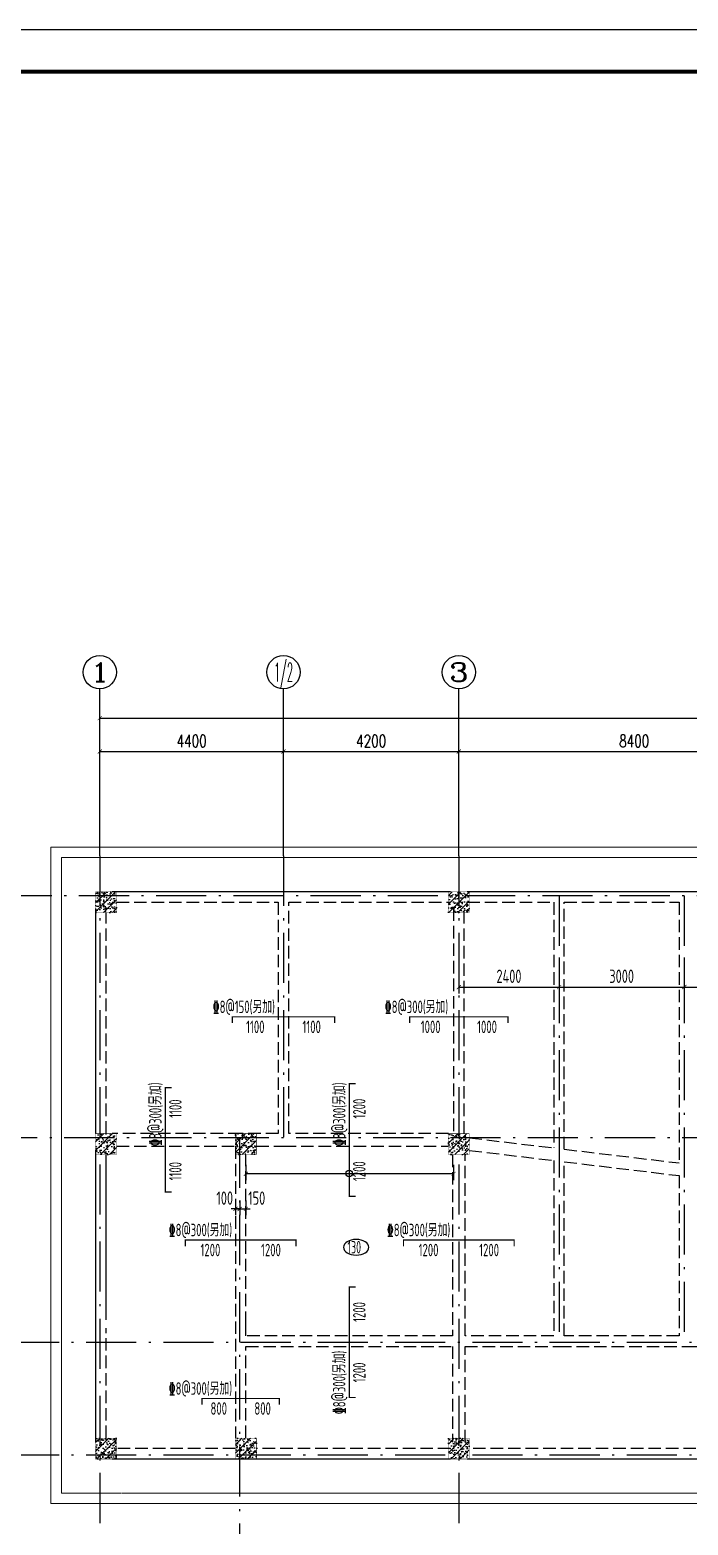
# Model space of a CAD drawing. Extents: x 169490 to 7584583, y -2399407 to 1374371.
# Drawn here: x 606323 to 622086, y 587249 to 623097 of the extents above; entities that cross this region are included whole.
import ezdxf
from ezdxf.enums import TextEntityAlignment as Align

# ---------------------------------------------------------------- set-up
doc = ezdxf.new("R2010")
doc.units = 0
doc.header["$LTSCALE"] = 100
for name, pattern in [('D3轴线点划线', [18.5, 12, -3, 0.5, -3]), ('DASH', [0.35, 0.25, -0.1]), ('H3普通虚线', [4.2, 3, -1.2])]:
    doc.linetypes.add(name, pattern=pattern)
doc.layers.get('0').update_dxf_attribs({"linetype": 'CONTINUOUS'})
doc.layers.get('DEFPOINTS').update_dxf_attribs({"linetype": 'CONTINUOUS'})
for name, color, linetype in [('AXIS', 3, 'CONTINUOUS'), ('AXIS_TEXT', 4, 'CONTINUOUS'), ('C-AXIS(轴号)', 3, 'CONTINUOUS'), ('C-AXIS-T(字)', 7, 'CONTINUOUS'), ('C-DOTE', 8, 'D3轴线点划线'), ('FSK_FREIN', 2, 'CONTINUOUS'), ('FSK_FTEXT', 4, 'CONTINUOUS'), ('S-BEAM-LINE1', 4, 'CONTINUOUS'), ('S-BEAM-LINE2', 4, 'H3普通虚线'), ('S-COLU-HATCH', 251, 'CONTINUOUS'), ('S-SLAB-DIM', 92, 'CONTINUOUS'), ('图框', 140, 'CONTINUOUS'), ('板厚度', 2, 'CONTINUOUS')]:
    doc.layers.add(name, color=color, linetype=linetype)
doc.layers.add('S-COLU-LINE1', color=6, linetype='CONTINUOUS', lineweight=18)
doc.layers.add('平面-看线', color=45, linetype='CONTINUOUS', lineweight=15)
doc.styles.add('_TCH_AXIS', font='COMPLEX', dxfattribs={"bigfont": 'GBCBIG'})
doc.styles.add('_TCH_DIM_T3', font='SIMPLEX.shx', dxfattribs={"width": 0.705882, "bigfont": 'GBCBIG.shx'})
doc.styles.add('BW_Rein', font='Tssdeng.shx', dxfattribs={"width": 0.7, "bigfont": 'hztxt.shx'})
doc.styles.add('COMPLEX', font='COMPLEX')
doc.styles.add('TSSD_Bold', font='tssdeng2.shx', dxfattribs={"width": 0.7, "bigfont": 'china.shx'})
doc.styles.add('TSSD_Dimension', font='Tssdeng.shx', dxfattribs={"width": 0.7, "bigfont": 'tssdchn.shx'})
doc.dimstyles.new('_TCH_ARCH&&100', dxfattribs={"dimtxt": 297.5, "dimasz": 100, "dimexe": 250, "dimexo": 300, "dimgap": 100, "dimtad": 1, "dimdec": 0, "dimzin": 0, "dimdsep": 46, "dimtxsty": '_TCH_DIM_T3', "dimblk": 'ARCHTICK', "dimcen": 0.09, "dimclrt": 7, "dimazin": 2, "dimtfac": 1, "dimtdec": 0, "dimtix": 1, "dimtmove": 2, "dimatfit": 3, "dimfxl": 1, "dimtolj": 1, "dimtzin": 0, "dimarcsym": 0})
doc.dimstyles.new('TSSD_100_100$0', dxfattribs={"dimtxt": 320, "dimasz": 100, "dimexe": 150, "dimexo": 150, "dimgap": 100, "dimtad": 1, "dimdec": 0, "dimzin": 0, "dimdsep": 46, "dimtxsty": 'TSSD_Dimension', "dimblk": 'ARCHTICK', "dimcen": 0, "dimclrt": 7, "dimadec": 1, "dimazin": 0, "dimtfac": 1, "dimtdec": 0, "dimtix": 1, "dimtmove": 2, "dimatfit": 3, "dimldrblk": '_TSDBK', "dimfxl": 1, "dimtolj": 1, "dimtzin": 0, "dimarcsym": 0})
pattern_1 = [(50, (-2e-06, 1e-05), (215.178055, -18.82564), [22.5, -247.5]), (355, (-2e-06, 1e-05), (-41.6254, 225.65764), [18, -198]), (100.4514, (17.93, -1.57), (173.552815, 206.831863), [19.122057, -210.342634]), (46.1842, (-2e-06, 60), (320.172315, -49.655704), [33.75, -371.25]), (96.6356, (26.68, 55.86), (280.39881, 292.23536), [28.68309, -315.5139]), (351.1842, (-2e-06, 60), (280.39858, 292.23558), [27, -297]), (21, (30, 45), (179.072116, -120.785667), [22.5, -247.5]), (326, (30, 45), (72.9946, 217.545014), [18, -198]), (71.4514, (44.92, 34.93), (252.06679, 96.75915), [19.122057, -210.342634]), (37.5, (-2e-06, 1e-05), (3.6479566, 99.868156), [0, -195.6, 0, -201, 0, -198.75]), (7.5, (-2e-06, 1e-05), (78.920861, 118.323514), [0, -114.6, 0, -191.1, 0, -75.75]), (327.5, (-66.9, 1e-05), (160.146731, -6.7664615), [0, -75, 0, -234, 0, -310.5]), (317.5, (-96.9, 1e-05), (174.95585, 30.031495), [0, -97.5, 0, -155.4, 0, -220.5]), (45, (-2e-06, 1e-05), (-106.066017, 106.066017), [])]

# ---------------------------------------------------------------- blocks, each defined once
blk = doc.blocks.new('_ARCHTICK')
at = {"const_width": 0.15}
blk.add_lwpolyline([(-0.5, -0.5), (0.5, 0.5)], dxfattribs=at)
blk = doc.blocks.new('*D1430')
at = {"layer": 'AXIS', "color": 0, "lineweight": -2, "transparency": 16777216}
for p, q in [((607996, 603598), (607996, 606848)), ((607996, 606598), (679896, 606598)), ((679896, 603598), (679896, 606848))]:
    blk.add_line(p, q, dxfattribs=at)
at = {"layer": 'DEFPOINTS', "color": 0, "transparency": 16777216}
for p in [(679896, 606598), (607996, 603298), (679896, 603298)]:
    blk.add_point(p, dxfattribs=at)
at = {"layer": 'AXIS', "color": 0, "lineweight": -2, "transparency": 16777216, "xscale": 100, "yscale": 100, "zscale": 100, "rotation": 180}
blk.add_blockref('_ARCHTICK', (607996, 606598), dxfattribs=at)
at = {"layer": 'AXIS', "color": 0, "lineweight": -2, "transparency": 16777216, "xscale": 100, "yscale": 100, "zscale": 100}
blk.add_blockref('_ARCHTICK', (679896, 606598), dxfattribs=at)
at = {"layer": 'AXIS', "color": 7, "transparency": 16777216, "insert": (643946, 606847), "char_height": 297.5, "attachment_point": 5, "style": '_TCH_DIM_T3'}
blk.add_mtext('\\A1;71900', dxfattribs=at)
blk = doc.blocks.new('*D1431')
at = {"layer": 'AXIS', "color": 0, "lineweight": -2, "transparency": 16777216}
for p, q in [((607996, 603598), (607996, 606048)), ((612396, 603598), (612396, 606048)), ((607996, 605798), (612396, 605798))]:
    blk.add_line(p, q, dxfattribs=at)
at = {"layer": 'DEFPOINTS', "color": 0, "transparency": 16777216}
for p in [(612396, 605798), (607996, 603298), (612396, 603298)]:
    blk.add_point(p, dxfattribs=at)
at = {"layer": 'AXIS', "color": 0, "lineweight": -2, "transparency": 16777216, "xscale": 100, "yscale": 100, "zscale": 100, "rotation": 180}
blk.add_blockref('_ARCHTICK', (607996, 605798), dxfattribs=at)
at = {"layer": 'AXIS', "color": 0, "lineweight": -2, "transparency": 16777216, "xscale": 100, "yscale": 100, "zscale": 100}
blk.add_blockref('_ARCHTICK', (612396, 605798), dxfattribs=at)
at = {"layer": 'AXIS', "color": 7, "transparency": 16777216, "insert": (610196, 606047), "char_height": 297.5, "attachment_point": 5, "style": '_TCH_DIM_T3'}
blk.add_mtext('\\A1;4400', dxfattribs=at)
blk = doc.blocks.new('*D1432')
at = {"layer": 'AXIS', "color": 0, "lineweight": -2, "transparency": 16777216}
for p, q in [((612396, 603598), (612396, 606048)), ((616596, 603598), (616596, 606048)), ((612396, 605798), (616596, 605798))]:
    blk.add_line(p, q, dxfattribs=at)
at = {"layer": 'DEFPOINTS', "color": 0, "transparency": 16777216}
for p in [(616596, 605798), (612396, 603298), (616596, 603298)]:
    blk.add_point(p, dxfattribs=at)
at = {"layer": 'AXIS', "color": 0, "lineweight": -2, "transparency": 16777216, "xscale": 100, "yscale": 100, "zscale": 100, "rotation": 180}
blk.add_blockref('_ARCHTICK', (612396, 605798), dxfattribs=at)
at = {"layer": 'AXIS', "color": 0, "lineweight": -2, "transparency": 16777216, "xscale": 100, "yscale": 100, "zscale": 100}
blk.add_blockref('_ARCHTICK', (616596, 605798), dxfattribs=at)
at = {"layer": 'AXIS', "color": 7, "transparency": 16777216, "insert": (614496, 606047), "char_height": 297.5, "attachment_point": 5, "style": '_TCH_DIM_T3'}
blk.add_mtext('\\A1;4200', dxfattribs=at)
blk = doc.blocks.new('*D1433')
at = {"layer": 'AXIS', "color": 0, "lineweight": -2, "transparency": 16777216}
for p, q in [((616596, 603598), (616596, 606048)), ((624996, 603598), (624996, 606048)), ((616596, 605798), (624996, 605798))]:
    blk.add_line(p, q, dxfattribs=at)
at = {"layer": 'DEFPOINTS', "color": 0, "transparency": 16777216}
for p in [(624996, 605798), (616596, 603298), (624996, 603298)]:
    blk.add_point(p, dxfattribs=at)
at = {"layer": 'AXIS', "color": 0, "lineweight": -2, "transparency": 16777216, "xscale": 100, "yscale": 100, "zscale": 100, "rotation": 180}
blk.add_blockref('_ARCHTICK', (616596, 605798), dxfattribs=at)
at = {"layer": 'AXIS', "color": 0, "lineweight": -2, "transparency": 16777216, "xscale": 100, "yscale": 100, "zscale": 100}
blk.add_blockref('_ARCHTICK', (624996, 605798), dxfattribs=at)
at = {"layer": 'AXIS', "color": 7, "transparency": 16777216, "insert": (620796, 606047), "char_height": 297.5, "attachment_point": 5, "style": '_TCH_DIM_T3'}
blk.add_mtext('\\A1;8400', dxfattribs=at)
blk = doc.blocks.new('_AXISO')
blk.add_circle((0, 0), 0.5)
at = {"layer": 'AXIS_TEXT', "style": 'COMPLEX', "width": 1.041667}
blk.add_attdef('A', text='', height=0.56, dxfattribs=at).set_placement((-0.25, -0.28), (0.25, -0.28), align=Align.FIT)
blk = doc.blocks.new('*D1457')
at = {"layer": 'DEFPOINTS', "color": 0, "transparency": 16777216}
for p in [(611496, 596034), (616471, 596034), (611496, 595671)]:
    blk.add_point(p, dxfattribs=at)
at = {"layer": 'FSK_FREIN', "color": 0, "lineweight": -2, "transparency": 16777216}
for p, q in [((611496, 595884), (611496, 595521)), ((616471, 595884), (616471, 595521)), ((616471, 595671), (611496, 595671))]:
    blk.add_line(p, q, dxfattribs=at)
at = {"layer": 'FSK_FREIN', "color": 0, "lineweight": -2, "transparency": 16777216, "xscale": 100, "yscale": 100, "zscale": 100, "rotation": 180}
blk.add_blockref('_ARCHTICK', (611496, 595671), dxfattribs=at)
at = {"layer": 'FSK_FREIN', "color": 0, "lineweight": -2, "transparency": 16777216, "xscale": 100, "yscale": 100, "zscale": 100}
blk.add_blockref('_ARCHTICK', (616471, 595671), dxfattribs=at)
blk = doc.blocks.new('_TSDBK')
blk.add_line((-1, 0), (0, 0))
at = {"const_width": 0.5}
blk.add_lwpolyline([(-0.7, -0.7), (0.7, 0.7)], dxfattribs=at)
blk = doc.blocks.new('*D1458')
at = {"layer": 'DEFPOINTS', "color": 0, "ltscale": 10, "transparency": 16777216}
for p in [(611346, 595183), (611496, 595183), (611496, 594829)]:
    blk.add_point(p, dxfattribs=at)
at = {"layer": 'S-SLAB-DIM', "color": 0, "lineweight": -2, "ltscale": 10, "transparency": 16777216}
for p, q in [((611346, 594829), (611246, 594829)), ((611346, 595033), (611346, 594679)), ((611346, 594829), (611496, 594829)), ((611496, 595033), (611496, 594679)), ((611496, 594829), (611596, 594829))]:
    blk.add_line(p, q, dxfattribs=at)
at = {"layer": 'S-SLAB-DIM', "color": 0, "lineweight": -2, "ltscale": 10, "transparency": 16777216, "xscale": 100, "yscale": 100, "zscale": 100}
blk.add_blockref('_ARCHTICK', (611346, 594829), dxfattribs=at)
at = {"layer": 'S-SLAB-DIM', "color": 0, "lineweight": -2, "ltscale": 10, "transparency": 16777216, "xscale": 100, "yscale": 100, "zscale": 100, "rotation": 180}
blk.add_blockref('_ARCHTICK', (611496, 594829), dxfattribs=at)
at = {"layer": 'S-SLAB-DIM', "color": 7, "ltscale": 10, "transparency": 16777216, "insert": (611754, 595089), "char_height": 320, "attachment_point": 5, "style": 'TSSD_Dimension'}
blk.add_mtext('\\A1;150', dxfattribs=at)
blk = doc.blocks.new('*D1459')
at = {"layer": 'DEFPOINTS', "color": 0, "ltscale": 10, "transparency": 16777216}
for p in [(611246, 595183), (611346, 595183), (611346, 594829)]:
    blk.add_point(p, dxfattribs=at)
at = {"layer": 'S-SLAB-DIM', "color": 0, "lineweight": -2, "ltscale": 10, "transparency": 16777216}
for p, q in [((611246, 594829), (611146, 594829)), ((611246, 595033), (611246, 594679)), ((611246, 594829), (611346, 594829)), ((611346, 595033), (611346, 594679)), ((611346, 594829), (611446, 594829))]:
    blk.add_line(p, q, dxfattribs=at)
at = {"layer": 'S-SLAB-DIM', "color": 0, "lineweight": -2, "ltscale": 10, "transparency": 16777216, "xscale": 100, "yscale": 100, "zscale": 100}
blk.add_blockref('_ARCHTICK', (611246, 594829), dxfattribs=at)
at = {"layer": 'S-SLAB-DIM', "color": 0, "lineweight": -2, "ltscale": 10, "transparency": 16777216, "xscale": 100, "yscale": 100, "zscale": 100, "rotation": 180}
blk.add_blockref('_ARCHTICK', (611346, 594829), dxfattribs=at)
at = {"layer": 'S-SLAB-DIM', "color": 7, "ltscale": 10, "transparency": 16777216, "insert": (610988, 595089), "char_height": 320, "attachment_point": 5, "style": 'TSSD_Dimension'}
blk.add_mtext('\\A1;100', dxfattribs=at)
blk = doc.blocks.new('*D1474')
at = {"layer": 'DEFPOINTS', "color": 0, "ltscale": 10, "transparency": 16777216}
for p in [(621996, 601005), (624996, 601005), (624996, 600148)]:
    blk.add_point(p, dxfattribs=at)
at = {"layer": 'S-SLAB-DIM', "color": 0, "lineweight": -2, "ltscale": 10, "transparency": 16777216}
for p, q in [((621996, 600855), (621996, 599998)), ((624996, 600855), (624996, 599998)), ((621996, 600148), (624996, 600148))]:
    blk.add_line(p, q, dxfattribs=at)
at = {"layer": 'S-SLAB-DIM', "color": 0, "lineweight": -2, "ltscale": 10, "transparency": 16777216, "xscale": 100, "yscale": 100, "zscale": 100, "rotation": 180}
blk.add_blockref('_ARCHTICK', (621996, 600148), dxfattribs=at)
at = {"layer": 'S-SLAB-DIM', "color": 0, "lineweight": -2, "ltscale": 10, "transparency": 16777216, "xscale": 100, "yscale": 100, "zscale": 100}
blk.add_blockref('_ARCHTICK', (624996, 600148), dxfattribs=at)
at = {"layer": 'S-SLAB-DIM', "color": 7, "ltscale": 10, "transparency": 16777216, "insert": (623496, 600408), "char_height": 320, "attachment_point": 5, "style": 'TSSD_Dimension'}
blk.add_mtext('\\A1;3000', dxfattribs=at)
blk = doc.blocks.new('*D1475')
at = {"layer": 'DEFPOINTS', "color": 0, "ltscale": 10, "transparency": 16777216}
for p in [(618996, 601005), (621996, 601005), (621996, 600148)]:
    blk.add_point(p, dxfattribs=at)
at = {"layer": 'S-SLAB-DIM', "color": 0, "lineweight": -2, "ltscale": 10, "transparency": 16777216}
for p, q in [((618996, 600855), (618996, 599998)), ((621996, 600855), (621996, 599998)), ((618996, 600148), (621996, 600148))]:
    blk.add_line(p, q, dxfattribs=at)
at = {"layer": 'S-SLAB-DIM', "color": 0, "lineweight": -2, "ltscale": 10, "transparency": 16777216, "xscale": 100, "yscale": 100, "zscale": 100, "rotation": 180}
blk.add_blockref('_ARCHTICK', (618996, 600148), dxfattribs=at)
at = {"layer": 'S-SLAB-DIM', "color": 0, "lineweight": -2, "ltscale": 10, "transparency": 16777216, "xscale": 100, "yscale": 100, "zscale": 100}
blk.add_blockref('_ARCHTICK', (621996, 600148), dxfattribs=at)
at = {"layer": 'S-SLAB-DIM', "color": 7, "ltscale": 10, "transparency": 16777216, "insert": (620496, 600408), "char_height": 320, "attachment_point": 5, "style": 'TSSD_Dimension'}
blk.add_mtext('\\A1;3000', dxfattribs=at)
blk = doc.blocks.new('*D1476')
at = {"layer": 'DEFPOINTS', "color": 0, "ltscale": 10, "transparency": 16777216}
for p in [(616596, 601005), (618996, 601005), (618996, 600148)]:
    blk.add_point(p, dxfattribs=at)
at = {"layer": 'S-SLAB-DIM', "color": 0, "lineweight": -2, "ltscale": 10, "transparency": 16777216}
for p, q in [((616596, 600855), (616596, 599998)), ((618996, 600855), (618996, 599998)), ((616596, 600148), (618996, 600148))]:
    blk.add_line(p, q, dxfattribs=at)
at = {"layer": 'S-SLAB-DIM', "color": 0, "lineweight": -2, "ltscale": 10, "transparency": 16777216, "xscale": 100, "yscale": 100, "zscale": 100, "rotation": 180}
blk.add_blockref('_ARCHTICK', (616596, 600148), dxfattribs=at)
at = {"layer": 'S-SLAB-DIM', "color": 0, "lineweight": -2, "ltscale": 10, "transparency": 16777216, "xscale": 100, "yscale": 100, "zscale": 100}
blk.add_blockref('_ARCHTICK', (618996, 600148), dxfattribs=at)
at = {"layer": 'S-SLAB-DIM', "color": 7, "ltscale": 10, "transparency": 16777216, "insert": (617796, 600408), "char_height": 320, "attachment_point": 5, "style": 'TSSD_Dimension'}
blk.add_mtext('\\A1;2400', dxfattribs=at)

msp = doc.modelspace()

# ---------------------------------------------------------------- hatches: boundary and pattern name
at = {"layer": 'S-COLU-HATCH', "ltscale": 10}
h = msp.add_hatch(dxfattribs=at)
h.set_pattern_fill('ARMORED', color=256, scale=30)
h.set_pattern_definition(pattern_1)
h.paths.add_polyline_path([(607895.7, 602434.2), (608395.7, 602434.2), (608395.7, 601934.2), (607895.7, 601934.2)])
h = msp.add_hatch(dxfattribs=at)
h.set_pattern_fill('ARMORED', color=256, scale=30)
h.set_pattern_definition(pattern_1)
h.paths.add_polyline_path([(616345.7, 602434.2), (616845.7, 602434.2), (616845.7, 601934.2), (616345.7, 601934.2)])
h = msp.add_hatch(dxfattribs=at)
h.set_pattern_fill('ARMORED', color=256, scale=30)
h.set_pattern_definition(pattern_1)
h.paths.add_polyline_path([(607895.7, 596634.2), (608395.7, 596634.2), (608395.7, 596134.2), (607895.7, 596134.2)])
h = msp.add_hatch(dxfattribs=at)
h.set_pattern_fill('ARMORED', color=256, scale=30)
h.set_pattern_definition(pattern_1)
h.paths.add_polyline_path([(611245.7, 596634.2), (611745.7, 596634.2), (611745.7, 596134.2), (611245.7, 596134.2)])
h = msp.add_hatch(dxfattribs=at)
h.set_pattern_fill('ARMORED', color=256, scale=30)
h.set_pattern_definition(pattern_1)
h.paths.add_polyline_path([(616345.7, 596634.2), (616845.7, 596634.2), (616845.7, 596134.2), (616345.7, 596134.2)])
h = msp.add_hatch(dxfattribs=at)
h.set_pattern_fill('ARMORED', color=256, scale=30)
h.set_pattern_definition(pattern_1)
h.paths.add_polyline_path([(607895.7, 589334.2), (608395.7, 589334.2), (608395.7, 588834.2), (607895.7, 588834.2)])
h = msp.add_hatch(dxfattribs=at)
h.set_pattern_fill('ARMORED', color=256, scale=30)
h.set_pattern_definition(pattern_1)
h.paths.add_polyline_path([(611245.7, 589334.2), (611745.7, 589334.2), (611745.7, 588834.2), (611245.7, 588834.2)])
h = msp.add_hatch(dxfattribs=at)
h.set_pattern_fill('ARMORED', color=256, scale=30)
h.set_pattern_definition(pattern_1)
h.paths.add_polyline_path([(616345.7, 589334.2), (616845.7, 589334.2), (616845.7, 588834.2), (616345.7, 588834.2)])

# ---------------------------------------------------------------- linework, layer by layer
at = {"ltscale": 10}
msp.add_lwpolyline([(690882.7, 622096.8), (596277.8, 622096.8), (596277.8, 564696.8), (690882.7, 564696.8)], close=True, dxfattribs=at)
at = {"layer": 'C-AXIS(轴号)'}
for p, q in [((607995.7, 603298.4), (607995.7, 607298.4)), ((612395.7, 603298.4), (612395.7, 607298.4)), ((616595.7, 603298.4), (616595.7, 607298.4))]:
    msp.add_line(p, q, dxfattribs=at)
at = {"layer": 'C-DOTE'}
for p, q in [((607995.7, 603298.4), (607995.7, 586734.4)), ((612395.7, 603298.4), (612395.7, 596534.2)), ((616595.7, 603298.4), (616595.7, 586734.4)), ((641995.7, 602334.2), (605819.4, 602334.2)), ((618995.7, 602334.2), (618995.7, 591634.2)), ((621995.7, 602334.2), (621995.7, 591634.2)), ((624995.7, 596534.2), (605819.4, 596534.2)), ((611345.7, 596534.2), (611345.7, 586734.4)), ((605819.4, 591634.2), (641995.7, 591634.2)), ((605819.4, 588934.2), (683595.7, 588934.2))]:
    msp.add_line(p, q, dxfattribs=at)
at = {"layer": 'FSK_FREIN', "color": 1, "const_width": 30}
for points in [[(611170.7, 599284.3), (611170.7, 599434.3), (613620.7, 599434.3), (613620.7, 599284.3)], [(615420.7, 599284.3), (615420.7, 599434.3), (617770.7, 599434.3), (617770.7, 599284.3)], [(609715.8, 595234.2), (609565.8, 595234.2), (609565.8, 597734.2), (609715.8, 597734.2)], [(614120.8, 595134.2), (613970.8, 595134.2), (613970.8, 597834.2), (614120.8, 597834.2)], [(610045.7, 593934.3), (610045.7, 594084.3), (612695.7, 594084.3), (612695.7, 593934.3)], [(615270.7, 593934.3), (615270.7, 594084.3), (617920.7, 594084.3), (617920.7, 593934.3)], [(614120.8, 590309.2), (613970.8, 590309.2), (613970.8, 592959.2), (614120.8, 592959.2)], [(610445.7, 590134.3), (610445.7, 590284.3), (612295.7, 590284.3), (612295.7, 590134.3)]]:
    msp.add_lwpolyline(points, dxfattribs=at)
at = {"layer": 'FSK_FREIN', "color": 1}
msp.add_circle((613970.3, 595679), 79.4, dxfattribs=at)
at = {"layer": 'S-BEAM-LINE1'}
for p, q in [((612395.7, 602434.2), (608295.7, 602434.2)), ((616395.7, 602434.2), (612395.7, 602434.2)), ((618995.7, 602434.2), (616795.7, 602434.2)), ((621995.7, 602434.2), (618995.7, 602434.2)), ((624795.7, 602434.2), (621995.7, 602434.2)), ((607895.7, 602034.2), (607895.7, 596634.2)), ((607895.7, 596234.2), (607895.7, 592074.2)), ((608145.7, 592174.2), (608145.7, 596134.2)), ((607895.7, 592074.2), (607895.7, 589234.2)), ((608295.7, 588834.2), (611370.7, 588834.2)), ((611370.7, 588834.2), (616395.7, 588834.2)), ((616795.7, 588834.2), (624795.7, 588834.2))]:
    msp.add_line(p, q, dxfattribs=at)
at = {"layer": 'S-BEAM-LINE2'}
for p, q in [((608145.7, 596634.2), (608145.7, 601934.2)), ((608395.7, 602184.2), (612270.7, 602184.2)), ((612270.7, 602184.2), (612270.7, 596634.2)), ((612520.7, 602184.2), (616395.7, 602184.2)), ((612520.7, 596634.2), (612520.7, 602184.2)), ((616470.7, 602034.2), (616470.7, 596634.2)), ((616720.7, 596634.2), (616720.7, 602034.2)), ((616795.7, 602184.2), (618870.7, 602184.2)), ((618870.7, 602184.2), (618870.7, 596291.8)), ((619120.7, 602184.2), (621870.7, 602184.2)), ((619120.7, 596261.7), (619120.7, 602184.2)), ((621870.7, 602184.2), (621870.7, 595931)), ((611370.7, 596634.2), (608295.7, 596634.2)), ((612270.7, 596634.2), (611370.7, 596634.2)), ((616345.7, 596634.2), (612520.7, 596634.2)), ((616845.7, 596535.3), (618870.7, 596291.8)), ((608395.7, 596334.2), (611245.7, 596334.2)), ((611245.7, 596334.2), (611245.7, 589334.2)), ((611744.7, 596334.2), (612395.7, 596334.2)), ((612395.7, 596334.2), (616345.7, 596334.2)), ((616845.7, 596233.1), (618870.7, 595989.6)), ((619120.7, 596261.7), (621870.7, 595931)), ((611495.7, 592074.2), (611495.7, 596134.2)), ((616445.7, 596134.2), (616445.7, 591784.2)), ((616745.7, 591784.2), (616745.7, 596134.2)), ((618870.7, 595989.6), (618870.7, 591784.2)), ((619120.7, 591784.2), (619120.7, 595959.6)), ((619120.7, 595959.6), (621870.7, 595628.9)), ((621870.7, 595628.9), (621870.7, 591784.2)), ((608145.7, 589334.2), (608145.7, 591974.2)), ((611495.7, 591784.2), (611495.7, 592074.2)), ((616445.7, 591784.2), (611495.7, 591784.2)), ((611495.7, 589334.2), (611495.7, 591534.2)), ((611495.7, 591534.2), (616445.7, 591534.2)), ((616445.7, 591534.2), (616445.7, 589234.2)), ((618870.7, 591784.2), (616745.7, 591784.2)), ((616745.7, 591534.2), (618995.7, 591534.2)), ((616745.7, 589234.2), (616745.7, 591534.2)), ((618995.7, 591534.2), (621995.7, 591534.2)), ((621870.7, 591784.2), (619120.7, 591784.2)), ((621995.7, 591534.2), (624870.7, 591534.2)), ((611245.7, 589084.2), (608395.7, 589084.2)), ((616395.7, 589084.2), (611745.7, 589084.2)), ((624795.7, 589084.2), (616795.7, 589084.2))]:
    msp.add_line(p, q, dxfattribs=at)
at = {"layer": 'S-COLU-LINE1', "color": 2, "const_width": 10}
for points in [[(607895.7, 602434.2), (608395.7, 602434.2), (608395.7, 601934.2), (607895.7, 601934.2)], [(616345.7, 602434.2), (616845.7, 602434.2), (616845.7, 601934.2), (616345.7, 601934.2)], [(607895.7, 596634.2), (608395.7, 596634.2), (608395.7, 596134.2), (607895.7, 596134.2)], [(611245.7, 596634.2), (611745.7, 596634.2), (611745.7, 596134.2), (611245.7, 596134.2)], [(616345.7, 596634.2), (616845.7, 596634.2), (616845.7, 596134.2), (616345.7, 596134.2)], [(607895.7, 589334.2), (608395.7, 589334.2), (608395.7, 588834.2), (607895.7, 588834.2)], [(611245.7, 589334.2), (611745.7, 589334.2), (611745.7, 588834.2), (611245.7, 588834.2)], [(616345.7, 589334.2), (616845.7, 589334.2), (616845.7, 588834.2), (616345.7, 588834.2)]]:
    msp.add_lwpolyline(points, close=True, dxfattribs=at)
at = {"layer": '图框'}
msp.add_lwpolyline([(593777.8, 563696.8), (698877.8, 563696.8), (698877.8, 623096.8), (593777.8, 623096.8)], close=True, dxfattribs=at)
at = {"layer": '图框', "const_width": 100}
msp.add_lwpolyline([(596277.8, 564696.8), (697877.8, 564696.8), (697877.8, 622096.8), (596277.8, 622096.8)], close=True, dxfattribs=at)
at = {"layer": '平面-看线'}
msp.add_lwpolyline([(606825.7, 603504.2), (643165.7, 603504.2), (643165.7, 601704.2), (673365.7, 601704.2), (673365.7, 599804.2), (681065.7, 599804.2), (681065.7, 587764.2), (606825.7, 587764.2)], close=True, dxfattribs=at)
at = {"layer": '平面-看线', "linetype": 'DASH', "ltscale": 0.8}
msp.add_lwpolyline([(607075.7, 603254.2), (642915.7, 603254.2), (642915.7, 601454.2), (673115.7, 601454.2), (673115.7, 599554.2), (680815.7, 599554.2), (680815.7, 588014.2), (607075.7, 588014.2)], close=True, dxfattribs=at)
at = {"layer": '板厚度', "extrusion": (0, 0, -1)}
msp.add_ellipse((614136.7, 593909.5), major_axis=(303.3, 0), ratio=0.6210538, dxfattribs=at)

# ---------------------------------------------------------------- block references
at = {"layer": 'C-AXIS(轴号)'}
ref = msp.add_blockref('_AXISO', (607995.7, 607698.4), dxfattribs=dict(at, xscale=800, yscale=800, zscale=800))
ref.add_attrib('A', '1', dxfattribs={"layer": 'C-AXIS-T(字)', "height": 452.5, "style": '_TCH_AXIS', "width": 2.333333}).set_placement((607769.4, 607472.1), (608222, 607472.1), align=Align.FIT)
ref = msp.add_blockref('_AXISO', (612395.7, 607698.4), dxfattribs=dict(at, xscale=800, yscale=800, zscale=800))
ref.add_attrib('A', '1/2', dxfattribs={"layer": 'C-AXIS-T(字)', "height": 452.55, "style": '_TCH_AXIS', "width": 0.411765}).set_placement((612169.4, 607472.1), (612622, 607472.1), align=Align.FIT)
ref = msp.add_blockref('_AXISO', (616595.7, 607698.4), dxfattribs=dict(at, xscale=800, yscale=800, zscale=800))
ref.add_attrib('A', '3', dxfattribs={"layer": 'C-AXIS-T(字)', "height": 452.5, "style": '_TCH_AXIS', "width": 1.5}).set_placement((616369.4, 607472.1), (616822, 607472.1), align=Align.FIT)

# ---------------------------------------------------------------- texts
at = {"layer": 'FSK_FTEXT', "style": 'BW_Rein', "width": 0.65}
for s, p in [('%%1328@150(另加)', (612190.7, 599524.3)), ('%%1328@300(另加)', (616340.7, 599524.3)), ('%%1328@300(另加)', (611165.7, 594174.3)), ('%%1328@300(另加)', (616390.7, 594174.3)), ('%%1328@300(另加)', (611165.7, 590374.3))]:
    msp.add_text(s, height=300, dxfattribs=at).set_placement(p, align=Align.RIGHT)
for s, p in [('1100', (611720.7, 599344.3)), ('1100', (613070.7, 599344.3)), ('1000', (615920.7, 599344.3)), ('1000', (617270.7, 599344.3)), ('1200', (610645.7, 593994.3)), ('1200', (612095.7, 593994.3)), ('1200', (615870.7, 593994.3)), ('1200', (617320.7, 593994.3)), ('800', (610845.7, 590194.3)), ('800', (611895.7, 590194.3))]:
    msp.add_text(s, height=300, dxfattribs=at).set_placement(p, align=Align.TOP_CENTER)
for p in [(609475.8, 597860.9), (613880.8, 597860.9), (613880.8, 591429.2)]:
    msp.add_text('%%1328@300(另加)', height=300, rotation=89.99999, dxfattribs=at).set_placement(p, align=Align.RIGHT)
for s, p in [('1100', (609655.8, 597234.2)), ('1200', (614060.8, 597234.2)), ('1100', (609655.8, 595734.2)), ('1200', (614060.8, 595734.2)), ('1200', (614060.8, 592359.2)), ('1200', (614060.8, 590909.2))]:
    msp.add_text(s, height=300, rotation=89.99999, dxfattribs=at).set_placement(p, align=Align.TOP_CENTER)
at = {"layer": '板厚度', "style": 'TSSD_Bold', "width": 0.6}
msp.add_text('130', height=300, rotation=360, dxfattribs=at).set_placement((613929.2, 593762.3))

# ---------------------------------------------------------------- dimensions: what is measured, and where the dimension line sits
at = {"layer": 'AXIS'}
for p1, p2, distance, picture, middle in [((607995.7, 603298.4), (679895.7, 603298.4), 3300, '*D1430', (643945.7, 606847.1)), ((607995.7, 603298.4), (612395.7, 603298.4), 2500, '*D1431', (610195.7, 606047.1)), ((612395.7, 603298.4), (616595.7, 603298.4), 2500, '*D1432', (614495.7, 606047.1)), ((616595.7, 603298.4), (624995.7, 603298.4), 2500, '*D1433', (620795.7, 606047.1))]:
    dim = msp.add_aligned_dim(p1=p1, p2=p2, distance=distance, dimstyle='_TCH_ARCH&&100', dxfattribs=at)
    dim.commit()
    dim.dimension.update_dxf_attribs({"geometry": picture, "text_midpoint": middle})
at = {"layer": 'FSK_FREIN', "color": 1}
dim = msp.add_linear_dim(base=(611495.7, 595671.5), p1=(616470.7, 596034.2), p2=(611495.7, 596034.2), text=' ', dimstyle='TSSD_100_100$0', dxfattribs=at)
dim.commit()
dim.dimension.update_dxf_attribs({"geometry": '*D1457', "text_midpoint": (613983.2, 595671.5)})
at = {"layer": 'S-SLAB-DIM', "ltscale": 10}
for base, p1, p2, picture, middle in [((618995.7, 600147.6), (616595.7, 601005.1), (618995.7, 601005.1), '*D1476', (617795.7, 600407.6)), ((621995.7, 600147.6), (618995.7, 601005.1), (621995.7, 601005.1), '*D1475', (620495.7, 600407.6)), ((624995.7, 600147.6), (621995.7, 601005.1), (624995.7, 601005.1), '*D1474', (623495.7, 600407.6))]:
    dim = msp.add_linear_dim(base=base, p1=p1, p2=p2, dimstyle='TSSD_100_100$0', dxfattribs=at)
    dim.commit()
    dim.dimension.update_dxf_attribs({"geometry": picture, "text_midpoint": middle})
for base, p1, p2, picture, middle in [((611345.7, 594828.7), (611245.7, 595182.9), (611345.7, 595182.9), '*D1459', (610987.7, 595088.7)), ((611495.7, 594828.7), (611345.7, 595182.9), (611495.7, 595182.9), '*D1458', (611753.8, 595088.7))]:
    dim = msp.add_linear_dim(base=base, p1=p1, p2=p2, dimstyle='TSSD_100_100$0', dxfattribs=at)
    dim.commit()
    dim.dimension.update_dxf_attribs({"geometry": picture, "text_midpoint": middle, "dimtype": 160})

doc.saveas('drawing.dxf')
